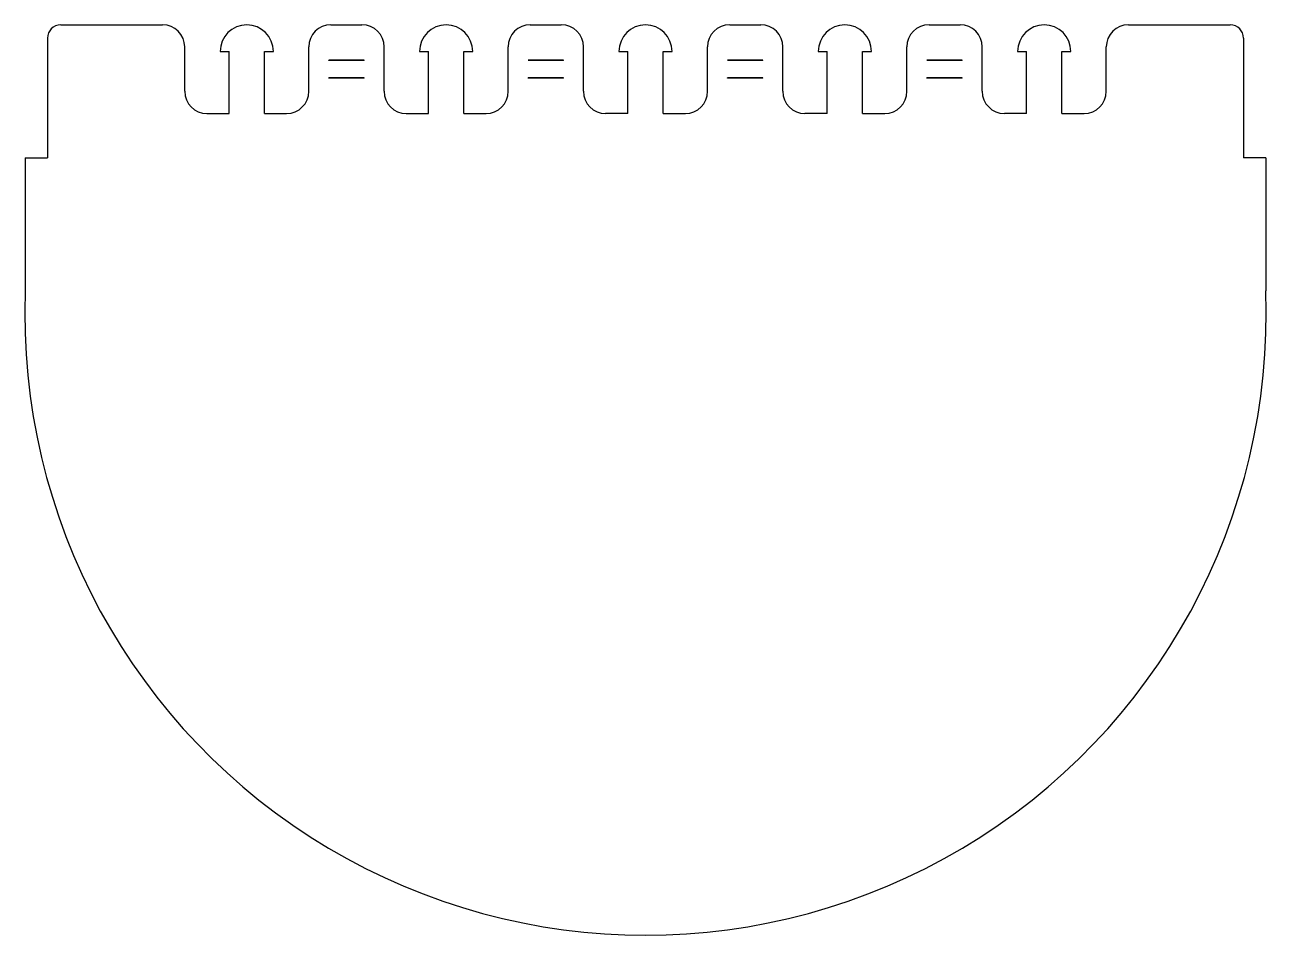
# Model space of a CAD drawing. Extents: x -140 to 140, y -190 to 15.
import ezdxf

# ---------------------------------------------------------------- set-up
doc = ezdxf.new("R2010")
doc.units = 0
doc.header["$MEASUREMENT"] = 0
doc.layers.add('MODELSKETCH_VISIBLE', color=7, linetype='CONTINUOUS')

msp = doc.modelspace()

# ---------------------------------------------------------------- linework, layer by layer
at = {"layer": 'MODELSKETCH_VISIBLE'}
for p, q in [((-131.99, 15), (-109, 15)), ((-71, 15), (-64, 15)), ((-26, 15), (-19, 15)), ((19, 15), (26, 15)), ((64, 15), (71, 15)), ((109, 15), (131.99, 15)), ((-135, 11.99), (-135, -15)), ((135, 11.99), (135, -15)), ((-104, 0), (-104, 10)), ((-96, 9), (-94, 9)), ((-94, -5), (-94, 9)), ((-86, -5), (-86, 9)), ((-86, 9), (-84, 9)), ((-76, 0), (-76, 10)), ((-59, 0), (-59, 10)), ((-51, 9), (-49, 9)), ((-49, -5), (-49, 9)), ((-41, -5), (-41, 9)), ((-41, 9), (-39, 9)), ((-31, 0), (-31, 10)), ((-14, 0), (-14, 10)), ((-6, 9), (-4, 9)), ((-4, -5), (-4, 9)), ((4, -5), (4, 9)), ((4, 9), (6, 9)), ((14, 0), (14, 10)), ((31, 0), (31, 10)), ((39, 9), (41, 9)), ((41, -5), (41, 9)), ((49, -5), (49, 9)), ((49, 9), (51, 9)), ((59, 0), (59, 10)), ((76, 0), (76, 10)), ((84, 9), (86, 9)), ((86, -5), (86, 9)), ((94, -5), (94, 9)), ((94, 9), (96, 9)), ((104, 0), (104, 10)), ((-71.5, 6.95), (-71.5, 7.05)), ((-63.5, 7.05), (-71.5, 7.05)), ((-63.5, 6.95), (-71.5, 6.95)), ((-63.5, 6.95), (-63.5, 7.05)), ((-18.5, 7.05), (-26.5, 7.05)), ((-18.5, 6.95), (-26.5, 6.95)), ((-18.5, 6.95), (-18.5, 7.05)), ((26.5, 7.05), (18.5, 7.05)), ((26.5, 6.95), (18.5, 6.95)), ((26.5, 6.95), (26.5, 7.05)), ((71.5, 7.05), (63.5, 7.05)), ((71.5, 6.95), (63.5, 6.95)), ((71.5, 6.95), (71.5, 7.05)), ((-71.5, 2.95), (-71.5, 3.05)), ((-63.5, 3.05), (-71.5, 3.05)), ((-63.5, 2.95), (-71.5, 2.95)), ((-63.5, 2.95), (-63.5, 3.05)), ((-18.5, 3.05), (-26.5, 3.05)), ((-26.5, 2.95), (-26.5, 3.05)), ((-18.5, 2.95), (-26.5, 2.95)), ((-18.5, 2.95), (-18.5, 3.05)), ((26.5, 3.05), (18.5, 3.05)), ((18.5, 2.95), (18.5, 3.05)), ((26.5, 2.95), (18.5, 2.95)), ((26.5, 2.95), (26.5, 3.05)), ((71.5, 3.05), (63.5, 3.05)), ((63.5, 2.95), (63.5, 3.05)), ((71.5, 2.95), (63.5, 2.95)), ((71.5, 2.95), (71.5, 3.05)), ((-99, -5), (-94, -5)), ((-86, -5), (-81, -5)), ((-54, -5), (-49, -5)), ((-41, -5), (-36, -5)), ((-4, -5), (-9, -5)), ((4, -5), (9, -5)), ((41, -5), (36, -5)), ((49, -5), (54, -5)), ((86, -5), (81, -5)), ((94, -5), (99, -5)), ((-140, -15), (-135, -15)), ((-140, -15), (-140, -45)), ((140, -15), (135, -15)), ((140, -15), (140, -45))]:
    msp.add_line(p, q, dxfattribs=at)
for centre, radius, start, end in [((-131.99, 11.99), 3.01, 90, 180), ((-109, 10), 5, 0, 90), ((-90, 9), 6, 0, 180), ((-71, 10), 5, 90, 180), ((-64, 10), 5, 0, 90), ((-45, 9), 6, 0, 180), ((-26, 10), 5, 90, 180), ((-19, 10), 5, 0, 90), ((0, 9), 6, 0, 180), ((19, 10), 5, 90, 180), ((26, 10), 5, 0, 90), ((45, 9), 6, 0, 180), ((64, 10), 5, 90, 180), ((71, 10), 5, 0, 90), ((90, 9), 6, 0, 180), ((109, 10), 5, 90, 180), ((131.99, 11.99), 3.01, 0, 90), ((131.99, 11.99), 3.01, 0, 90), ((9, 0), 5, 270, 0), ((-99, 0), 5, 180, 270), ((-81, 0), 5, 270, 0), ((-54, 0), 5, 180, 270), ((-36, 0), 5, 270, 0), ((-9, 0), 5, 180, 270), ((36, 0), 5, 180, 270), ((54, 0), 5, 270, 0), ((81, 0), 5, 180, 270), ((99, 0), 5, 270, 0), ((0, -50.3), 140.1, 177.8335, 2.1665)]:
    msp.add_arc(centre, radius, start, end, dxfattribs=at)

doc.saveas('drawing.dxf')
